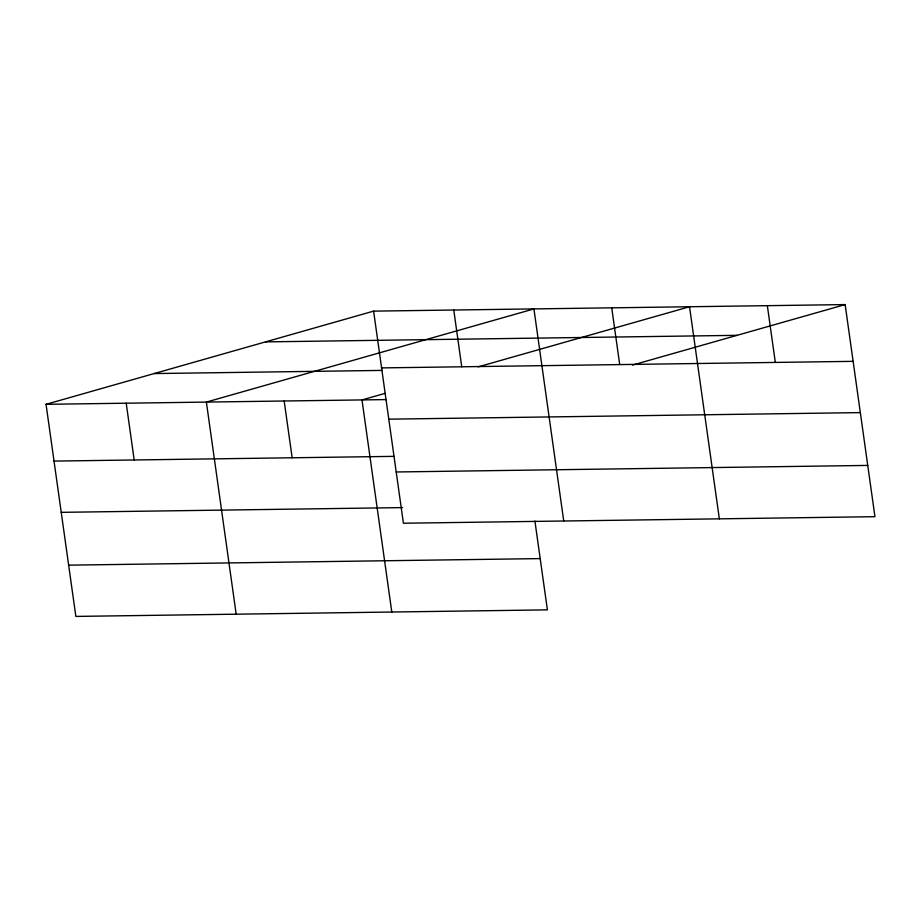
<?xml version="1.0" encoding="UTF-8"?>
<svg xmlns="http://www.w3.org/2000/svg" width="921" height="921" viewBox="0 0 921 921"><rect width="100%" height="100%" fill="white"/><g stroke="black" fill="none" stroke-linecap="round" stroke-linejoin="round"><path stroke-width="1.38" d="M534.917 521.079L547.396 609.863L75.856 616.414L46.05 404.319L373.604 311.137L845.144 304.586L874.95 516.681L403.41 523.232L373.604 311.137M384.955 393.394L361.988 399.933L391.793 612.028M478.218 366.857L689.53 306.751L719.347 518.845M632.474 365.084L845.144 304.586M265.513 341.887L737.053 335.336M381.582 367.905L853.122 361.343M154.141 373.569L382.365 370.403M46.05 404.319L386.026 399.587M388.777 419.17L860.329 412.608M54.028 461.087L394.004 456.356M396.203 471.978L867.743 465.416M61.235 512.341L402.627 507.598M68.649 565.16L540.19 558.598M767.343 305.668L775.321 362.425M611.728 307.833L619.706 364.589M563.733 521.01L533.927 308.915L206.373 402.086L236.179 614.192M453.765 310.032L461.743 366.788M284.175 401.015L292.153 457.772M126.212 403.202L134.19 459.97"/></g></svg>
